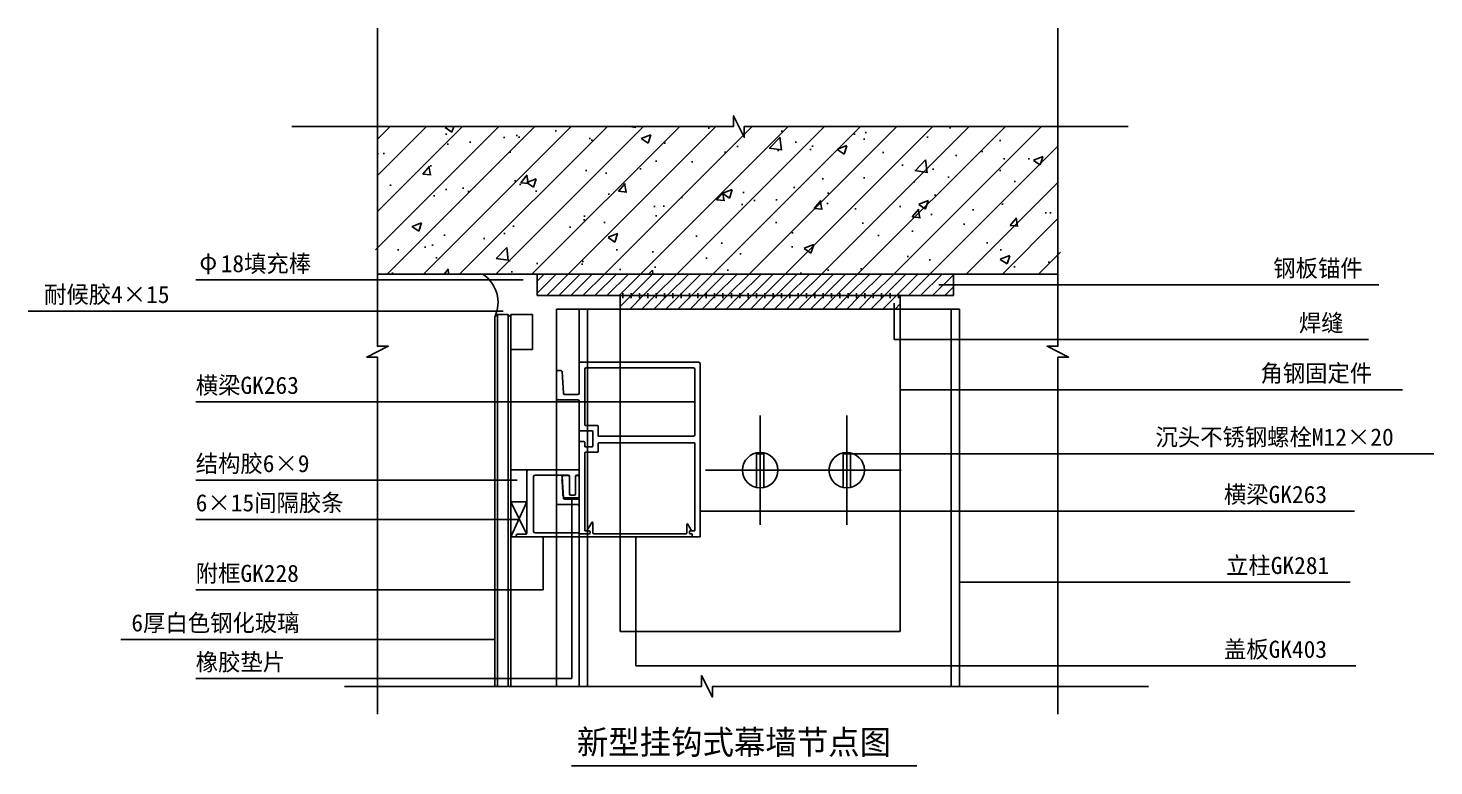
# Model space of a CAD drawing. Header units: metres. Extents: x 111638 to 112208, y 38871 to 39656.
# Drawn here: x 111660 to 112184, y 38871 to 39146 of the extents above; entities that cross this region are included whole.
import ezdxf

# ---------------------------------------------------------------- set-up
doc = ezdxf.new("R2010")
doc.units = ezdxf.units.M
for name, color, linetype in [('1', 1, 'Continuous'), ('AXIS', 3, 'Continuous'), ('DOTE', 1, 'Continuous'), ('LAYER4', 6, 'Continuous'), ('LAYER6', 7, 'Continuous'), ('PUB_DIM', 3, 'Continuous')]:
    doc.layers.add(name, color=color, linetype=linetype)

# ---------------------------------------------------------------- blocks, each defined once
blk = doc.blocks.new('SJJ')
at = {"layer": 'AXIS'}
for p, q in [((-8.2, 0.67), (-8.2, 5.54)), ((-7.7, 6.04), (-0.4, 6.04)), ((0.1, 5.54), (0.1, 5.14)), ((-7.2, 2.94), (-7.2, 4.14)), ((-6.7, 4.64), (-0.4, 4.64)), ((-0.4, 2.44), (-6.7, 2.44)), ((0.1, 0.3), (0.1, 1.94)), ((-2.05, -0.35), (-6.24, -0.07))]:
    blk.add_line(p, q, dxfattribs=at)
for centre, radius, start, end in [((-7.7, 5.54), 0.5, 90, 180), ((-0.4, 5.54), 0.5, 0, 90), ((-7.7, 0.67), 0.5, 180, 254.02), ((-5.95, 6.79), 6.87, 254.02, 267.55), ((-6.7, 4.14), 0.5, 90, 180), ((-6.7, 2.94), 0.5, 180, 270), ((-0.4, 5.14), 0.5, 270, 0), ((-0.4, 5.14), 0.5, 270, 0), ((-0.4, 1.94), 0.5, 360, 90), ((-0.4, 1.94), 0.5, 0, 90), ((-0.4, 1.94), 0.5, 0, 90), ((-0.4, 0.3), 0.5, 286.49, 0), ((-1.6, 4.36), 4.73, 264.63, 286.49)]:
    blk.add_arc(centre, radius, start, end, dxfattribs=at)

msp = doc.modelspace()

# ---------------------------------------------------------------- hatches: boundary and pattern name
at = {"layer": 'AXIS'}
h = msp.add_hatch(dxfattribs=at)
h.set_pattern_fill('AR-CONC', scale=0.2)
h.paths.add_polyline_path([(111911.53, 39109.03), (111911.53, 39113.03), (111907.53, 39105.03), (111907.53, 39109.03), (111790.46, 39109.03), (111790.46, 39064.68), (111786.46, 39064.68), (111794.46, 39060.68), (111790.46, 39060.68), (111790.46, 39054.03), (112043.79, 39054.03), (112043.79, 39060.68), (112047.79, 39060.68), (112039.79, 39064.68), (112043.79, 39064.68), (112043.79, 39109.03)])
h = msp.add_hatch(dxfattribs=at)
h.set_pattern_fill('ANSI31', scale=3)
h.paths.add_polyline_path([(111911.53, 39109.03), (111911.53, 39113.03), (111907.53, 39105.03), (111907.53, 39109.03), (111790.46, 39109.03), (111790.46, 39064.68), (111786.46, 39064.68), (111794.46, 39060.68), (111790.46, 39060.68), (111790.46, 39054.03), (112043.79, 39054.03), (112043.79, 39060.68), (112047.79, 39060.68), (112039.79, 39064.68), (112043.79, 39064.68), (112043.79, 39109.03)])
h = msp.add_hatch(dxfattribs=at)
h.set_pattern_fill('ANSI31')
h.paths.add_polyline_path([(111849.9, 39054.03), (111849.9, 39046.03), (112004.9, 39046.03), (112004.9, 39054.03)])
h = msp.add_hatch(dxfattribs=at)
h.set_pattern_fill('ANSI31')
h.paths.add_polyline_path([(111985.1, 39041.03), (111985.1, 39046.03), (111880.82, 39046.03), (111880.82, 39041.03)])
h = msp.add_hatch(dxfattribs=at)
h.set_pattern_fill('NET', scale=20)
h.paths.add_polyline_path([(111848.19, 39039.03), (111840.11, 39039.03), (111840.11, 39025.91), (111848.19, 39025.91)])
at = {"layer": 'PUB_DIM'}
h = msp.add_hatch(dxfattribs=at)
h.set_pattern_fill('NET', scale=20)
h.paths.add_polyline_path([(111840.11, 38981.19), (111846.61, 38981.19, 0.41), (111846.11, 38980.69), (111846.11, 38969.19), (111840.11, 38969.19)])

# ---------------------------------------------------------------- linework, layer by layer
msp.add_line((111862.68, 38870.92), (111991.24, 38870.92))
at = {"layer": 'AXIS'}
for points in [[(111790.46, 39145.64), (111790.46, 39027.17), (111794.46, 39027.17), (111786.46, 39023.17), (111790.46, 39023.17), (111790.46, 38890.16)], [(112043.79, 39145.64), (112043.79, 39027.17), (112039.79, 39027.17), (112047.79, 39023.17), (112043.79, 39023.17), (112043.79, 38890.16)], [(112069.93, 39109.03), (111927.02, 39109.03), (111927.02, 39105.03), (111923.02, 39113.03), (111923.02, 39109.03), (111758.58, 39109.03)], [(112077.52, 38900.52), (111915.14, 38900.52), (111915.14, 38896.52), (111911.14, 38904.52), (111911.14, 38900.52), (111778.13, 38900.52)]]:
    msp.add_lwpolyline(points, dxfattribs=at)
at = {"layer": 'DOTE'}
for p, q in [((111790.46, 39054.03), (112043.79, 39054.03)), ((111849.9, 39046.03), (111849.9, 39054.03)), ((112004.9, 39046.03), (112004.9, 39054.03)), ((111849.9, 39046.03), (112004.9, 39046.03)), ((111880.82, 39041.03), (111880.82, 39046.03)), ((111881.78, 39046.95), (111881.78, 39045.14)), ((111884.89, 39046.95), (111884.89, 39045.14)), ((111888, 39046.95), (111888, 39045.14)), ((111891.11, 39046.95), (111891.11, 39045.14)), ((111891.11, 39046.95), (111891.11, 39045.14)), ((111894.22, 39046.95), (111894.22, 39045.14)), ((111897.33, 39046.95), (111897.33, 39045.14)), ((111897.33, 39046.95), (111897.33, 39045.14)), ((111897.33, 39046.95), (111897.33, 39045.14)), ((111900.44, 39046.95), (111900.44, 39045.14)), ((111903.55, 39046.95), (111903.55, 39045.14)), ((111906.66, 39046.95), (111906.66, 39045.14)), ((111906.66, 39046.95), (111906.66, 39045.14)), ((111909.77, 39046.95), (111909.77, 39045.14)), ((111912.88, 39046.95), (111912.88, 39045.14)), ((111912.88, 39046.95), (111912.88, 39045.14)), ((111915.99, 39046.95), (111915.99, 39045.14)), ((111919.1, 39046.95), (111919.1, 39045.14)), ((111922.21, 39046.95), (111922.21, 39045.14)), ((111925.32, 39046.95), (111925.32, 39045.14)), ((111928.42, 39046.95), (111928.42, 39045.14)), ((111928.42, 39046.95), (111928.42, 39045.14)), ((111931.53, 39046.95), (111931.53, 39045.14)), ((111934.64, 39046.95), (111934.64, 39045.14)), ((111934.64, 39046.95), (111934.64, 39045.14)), ((111937.75, 39046.95), (111937.75, 39045.14)), ((111940.86, 39046.95), (111940.86, 39045.14)), ((111943.97, 39046.95), (111943.97, 39045.14)), ((111947.08, 39046.95), (111947.08, 39045.14)), ((111950.19, 39046.95), (111950.19, 39045.14)), ((111950.19, 39046.95), (111950.19, 39045.14)), ((111953.3, 39046.95), (111953.3, 39045.14)), ((111956.41, 39046.95), (111956.41, 39045.14)), ((111956.41, 39046.95), (111956.41, 39045.14)), ((111959.52, 39046.95), (111959.52, 39045.14)), ((111962.63, 39046.95), (111962.63, 39045.14)), ((111965.74, 39046.95), (111965.74, 39045.14)), ((111968.85, 39046.95), (111968.85, 39045.14)), ((111971.95, 39046.95), (111971.95, 39045.14)), ((111971.95, 39046.95), (111971.95, 39045.14)), ((111975.06, 39046.95), (111975.06, 39045.14)), ((111978.17, 39046.95), (111978.17, 39045.14)), ((111978.17, 39046.95), (111978.17, 39045.14)), ((111981.28, 39046.95), (111981.28, 39045.14)), ((111984.39, 39046.95), (111984.39, 39045.14)), ((111985.1, 39041.03), (111985.1, 39046.03)), ((111835.11, 39039.03), (111834.11, 39038.03)), ((111839.11, 39039.03), (111835.11, 39039.03)), ((111839.11, 39039.03), (111840.11, 39038.03)), ((111840.11, 39039.03), (111840.11, 38900.52)), ((111848.19, 39039.03), (111840.11, 39039.03)), ((111848.19, 39039.03), (111848.19, 39025.91)), ((111857.11, 38900.52), (111857.11, 39041.03)), ((111857.11, 39041.03), (112007.11, 39041.03)), ((111865.61, 39009.69), (111865.61, 39041.03)), ((112007.11, 38900.52), (112007.11, 39041.03)), ((111834.11, 39038.03), (111834.11, 38900.52)), ((111840.11, 39025.91), (111848.19, 39025.91)), ((111865.61, 38900.52), (111865.61, 39006.7)), ((111931.6, 38987.17), (111934.32, 38987.17)), ((111963.79, 38987.17), (111966.51, 38987.17))]:
    msp.add_line(p, q, dxfattribs=at)
for points in [[(111865.11, 38970.19, 0.41), (111865.61, 38970.69), (111865.61, 38991.49, -0.41), (111865.81, 38991.69), (111867.41, 38991.69, -0.41), (111867.61, 38991.49), (111867.61, 38989.89, 0.41), (111867.81, 38989.69), (111870.41, 38989.69, 0.41), (111870.61, 38989.89), (111870.61, 38995.49, 0.41), (111870.41, 38995.69), (111865.81, 38995.69, -0.41), (111865.61, 38995.89), (111865.61, 39006.69, 0.41), (111865.11, 39007.19), (111857.61, 39007.19, -0.41), (111857.11, 39007.69), (111857.11, 39017.69, -0.41), (111857.61, 39018.19), (111858.66, 39018.19, -0.39), (111859.16, 39017.73), (111859.66, 39009.66, 0.39), (111860.16, 39009.19), (111865.11, 39009.19, 0.41), (111865.61, 39009.69), (111865.61, 39020.99, -0.41), (111865.81, 39021.19), (111910.11, 39021.19, -0.41), (111910.61, 39020.69), (111910.61, 38956.39, -0.41), (111910.41, 38956.19), (111907.81, 38956.19, -0.41), (111907.61, 38956.39), (111907.61, 38957.19, 0.41), (111907.41, 38957.39), (111906.81, 38957.39, -0.41), (111906.61, 38957.59), (111906.61, 38958.19, -0.41), (111906.81, 38958.39), (111908.41, 38958.39, 0.41), (111908.61, 38958.59), (111908.61, 38991.19), (111872.81, 38991.19, 0.41), (111872.61, 38990.99), (111872.61, 38987.89, -0.41), (111872.41, 38987.69), (111867.81, 38987.69, 0.41), (111867.61, 38987.49), (111867.61, 38958.59, 0.41), (111867.81, 38958.39), (111869.41, 38958.39, -0.41), (111869.61, 38958.19), (111869.61, 38957.59, -0.41), (111869.41, 38957.39), (111865.81, 38957.39, -0.41), (111865.61, 38957.59), (111865.61, 38967.69, 0.41), (111865.11, 38968.19), (111857.61, 38968.19, -0.41), (111857.11, 38968.69), (111857.11, 38978.69, -0.41), (111857.61, 38979.19), (111858.66, 38979.19, -0.39), (111859.16, 38978.73), (111859.66, 38970.66, 0.43), (111860.24, 38970.19), (111865.11, 38970.19)], [(111864.21, 38972.19), (111864.21, 38978.69, -0.41), (111864.71, 38979.19), (111865.31, 38979.19, 0.41), (111865.51, 38979.39), (111865.51, 38980.99, 0.41), (111865.31, 38981.19), (111846.61, 38981.19, 0.41), (111846.11, 38980.69), (111846.11, 38957.69, -0.41), (111845.61, 38957.19), (111842.61, 38957.19, 1), (111842.61, 38956.19), (111846.61, 38956.19), (111865.41, 38956.19, 0.41), (111865.61, 38956.39), (111865.61, 38957.49, 0.41), (111865.41, 38957.69), (111849.11, 38957.69, -0.41), (111848.61, 38958.19), (111848.61, 38978.69, -0.41), (111849.11, 38979.19), (111861.51, 38979.19, -0.41), (111862.01, 38978.69), (111862.01, 38972.19, 0.41), (111862.51, 38971.69), (111863.71, 38971.69, 0.41), (111864.21, 38972.19), (111864.21, 38977.69)]]:
    msp.add_lwpolyline(points, format="xyb", dxfattribs=at)
for points in [[(111868.11, 39019.19), (111908.11, 39019.19, -0.41), (111908.61, 39018.69), (111908.61, 38994.19, -0.41), (111908.11, 38993.69), (111872.81, 38993.69, -0.41), (111872.61, 38993.89), (111872.61, 38997.49, 0.41), (111872.41, 38997.69), (111867.81, 38997.69, -0.41), (111867.61, 38997.89), (111867.61, 39018.69, -0.41)], [(111907.11, 38958.39, 0.58), (111907.28, 38958.69), (111905.98, 38960.95, 0.77), (111905.61, 38960.85), (111905.61, 38957.59, -0.41), (111905.41, 38957.39), (111871.01, 38957.39, -0.41), (111870.61, 38957.79), (111870.61, 38961.51, 0.77), (111870.24, 38961.61), (111868.55, 38958.69, 0.58), (111868.73, 38958.39), (111869.41, 38958.39, -0.41), (111869.61, 38958.19), (111869.61, 38957.59, -0.41), (111869.41, 38957.39), (111865.81, 38957.39, 0.41), (111865.61, 38957.19), (111865.61, 38956.39, 0.41), (111865.81, 38956.19), (111907.41, 38956.19, 0.41), (111907.61, 38956.39), (111907.61, 38957.19, 0.41), (111907.41, 38957.39), (111906.81, 38957.39, -0.41), (111906.61, 38957.59), (111906.61, 38958.19, -0.41), (111906.81, 38958.39)]]:
    msp.add_lwpolyline(points, format="xyb", close=True, dxfattribs=at)
for points in [[(111931.6, 38974.87), (111931.6, 38987.17)], [(111934.32, 38987.17), (111934.32, 38974.87)], [(111963.79, 38974.87), (111963.79, 38987.17)], [(111966.51, 38987.17), (111966.51, 38974.87)]]:
    msp.add_lwpolyline(points, dxfattribs=at)
for centre in [(111932.96, 38981.02), (111965.15, 38981.02)]:
    msp.add_circle(centre, 6.59, dxfattribs=at)
msp.add_arc((111822.82, 39043.47), 12.53, 334.28, 57.45, dxfattribs=at)
at = {"layer": 'LAYER4'}
for p, q in [((111932.96, 39001.34), (111932.96, 38960.7)), ((111965.15, 39001.34), (111965.15, 38960.7)), ((111912.64, 38981.02), (111953.28, 38981.02)), ((111944.83, 38981.02), (111985.47, 38981.02))]:
    msp.add_line(p, q, dxfattribs=at)
at = {"layer": 'LAYER6'}
for p, q in [((111868.61, 38900.52), (111868.61, 39041.03)), ((111880.82, 39041.03), (111880.82, 38921.01)), ((111985.1, 38921.01), (111985.1, 39041.03)), ((112004.11, 38900.52), (112004.11, 39041.03)), ((111880.82, 38921.01), (111985.1, 38921.01))]:
    msp.add_line(p, q, dxfattribs=at)
at = {"layer": 'PUB_DIM'}
for p, q in [((111787.94, 39051.89), (111722.79, 39051.89)), ((111844.7, 39051.89), (111787.94, 39051.89)), ((111999.49, 39050.03), (112070.18, 39050.03)), ((112070.18, 39050.03), (112163.23, 39050.03)), ((111782.57, 39040.26), (111660.39, 39040.26)), ((111837.2, 39040.26), (111782.57, 39040.26)), ((111835.11, 39039.03), (111835.11, 38900.52)), ((111839.11, 39039.03), (111839.11, 38900.52)), ((111982.89, 39043.24), (111982.89, 39029.67)), ((111982.89, 39029.67), (112159.48, 39029.67)), ((111985.1, 39010.93), (112053.51, 39010.93)), ((112053.51, 39010.93), (112172.09, 39010.93)), ((111806.69, 39006.44), (111722.79, 39006.44)), ((111908.61, 39006.44), (111806.69, 39006.44)), ((111966.51, 38987.17), (112027.23, 38987.17)), ((112027.23, 38987.17), (112183.77, 38987.17)), ((111812.02, 38977.31), (111722.79, 38977.31)), ((111842.43, 38977.31), (111812.02, 38977.31)), ((111840.11, 38981.19), (111846.61, 38981.19)), ((111840.11, 38969.19), (111845.96, 38957.34)), ((111840.11, 38956.19), (111846.11, 38969.19)), ((111846.11, 38969.19), (111840.11, 38969.19)), ((111862.77, 38970.69), (111862.77, 38903.4)), ((111910.61, 38965.81), (112028.71, 38965.81)), ((112028.71, 38965.81), (112154.26, 38965.81)), ((111814.43, 38962.69), (111722.79, 38962.69)), ((111843.11, 38962.69), (111814.43, 38962.69)), ((111842.61, 38956.19), (111840.11, 38956.19)), ((111852.17, 38956.19), (111852.17, 38936.42)), ((111886.61, 38956.19), (111886.61, 38908.14)), ((111852.17, 38936.42), (111722.79, 38936.42)), ((112007.11, 38939.37), (112090.34, 38939.37)), ((112090.34, 38939.37), (112152.59, 38939.37)), ((111785.16, 38917.99), (111694.89, 38917.99)), ((111834.11, 38917.99), (111785.16, 38917.99)), ((111886.61, 38908.14), (112154.68, 38908.14)), ((111862.77, 38903.4), (111722.79, 38903.4))]:
    msp.add_line(p, q, dxfattribs=at)

# ---------------------------------------------------------------- block references
at = {"layer": '1', "xscale": -1, "rotation": 270}
msp.add_blockref('SJJ', (111859.52, 38978.9), dxfattribs=at)

# ---------------------------------------------------------------- texts
at = {"layer": 'PUB_DIM'}
for s, height, p in [('φ', 6.4, (111724.17, 39055.66)), ('18填充棒', 6.4, (111732.09, 39054.76)), ('钢板锚件', 6.4, (112123.97, 39053.03)), ('耐候胶4×15', 6.4, (111666.32, 39043.26)), ('焊缝', 6.4, (112133.5, 39032.67)), ('角钢固定件', 6.4, (112119.2, 39013.93)), ('横梁GK263', 6.4, (111722.79, 39009.44)), ('沉头不锈钢螺栓M12×20', 6.4, (112080.1, 38990.17)), ('结构胶6×9', 6.4, (111722.79, 38980.31)), ('横梁GK263', 6.4, (112105.59, 38968.81)), ('6×15间隔胶条', 6.4, (111722.79, 38965.69)), ('附框GK228', 6.4, (111722.79, 38939.42)), ('立柱GK281', 6.4, (112106.39, 38942.37)), ('6厚白色钢化玻璃', 6.4, (111698.83, 38920.99)), ('橡胶垫片', 6.4, (111722.79, 38906.4)), ('盖板GK403', 6.4, (112105.59, 38911.14)), ('新型挂钩式幕墙节点图', 9, (111864.67, 38875.25))]:
    msp.add_text(s, height=height, dxfattribs=at).set_placement(p)

doc.saveas('drawing.dxf')
